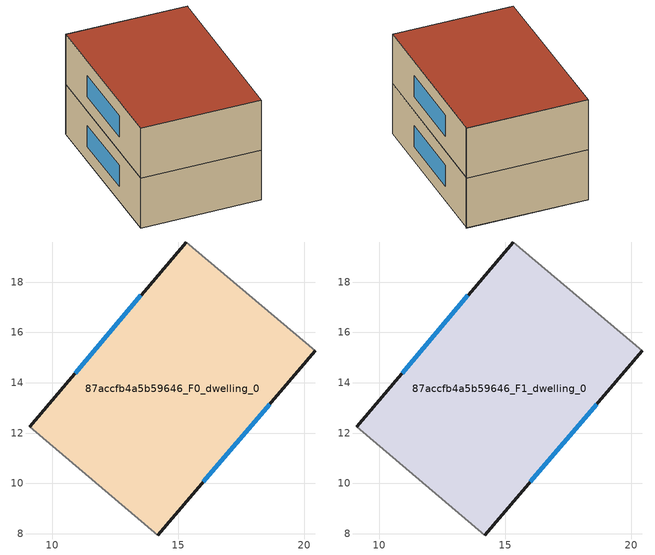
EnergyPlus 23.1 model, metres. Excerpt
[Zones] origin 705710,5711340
87accfb4a5b59646_F0_dwelling_0
 floor ground (EU_floor_Construction): 20.43,15.27 14.19,7.95 9.1,12.25 15.31,19.59 z0
 wall outside (EU_wall_Construction): 15.31,19.59 9.1,12.25 / 14.19,7.95 20.43,15.27 z0:3
 wall adiabatic (EU_wall_Construction): 20.43,15.27 15.31,19.59 / 9.1,12.25 14.19,7.95 z0:3
 window (EU_Window_Construction): 13.52,17.47 10.9,14.37 / 15.99,10.07 18.63,13.15 z0.87:2.13
87accfb4a5b59646_F1_dwelling_0
 floor to 87accfb4a5b59646_F0_dwelling_0 (EU_floor_Construction): 20.43,15.27 14.19,7.95 9.1,12.25 15.31,19.59 z3
 wall outside (EU_wall_Construction): 15.31,19.59 9.1,12.25 / 14.19,7.95 20.43,15.27 z3:6
 wall adiabatic (EU_wall_Construction): 20.43,15.27 15.31,19.59 / 9.1,12.25 14.19,7.95 z3:6
 window (EU_Window_Construction): 13.52,17.47 10.9,14.37 / 15.99,10.07 18.63,13.15 z3.87:5.13
 roof outside (EU_roof_Construction): 14.19,7.95 20.43,15.27 15.31,19.59 9.1,12.25 z6
shading: 9.11,12.26 14.19,7.95 / 20.45,15.25 15.3,19.6 z0:6
[Building]
EU S2 Campaign: North Axis=0; Terrain=City; Solar Distribution=FullExterior
[Site:Location]
London: Latitude=51.5; Longitude=-0.5; Time Zone=0; Elevation=25
[SizingPeriod:WeatherFileDays]
AnnualSizingPeriod: Begin Month=1; Begin Day of Month=1; End Month=12; End Day of Month=31; Day of Week for Start Day=Monday; Use Weather File Daylight Saving Period=No; Use Weather File Rain and Snow Indicators=No
[MATERIAL]
EU_InternalMass_Material: Roughness=MediumRough; Thickness=0.1; Conductivity=1; Density=1800; Specific Heat=900; Thermal Absorptance=0.9; Solar Absorptance=0.7; Visible Absorptance=0.7
[MATERIAL:NOMASS] Roughness=MediumRough; Thermal Absorptance=0.9; Solar Absorptance=0.7; Visible Absorptance=0.7
Name | Thermal Resistance
EU_wall_NoMass | 0.724719
EU_roof_NoMass | 2.98947
EU_floor_NoMass | 2.39157
[WINDOWMATERIAL:SIMPLEGLAZINGSYSTEM]
EU_Window_SimpleGlazing: UFactor=2.63425; Solar Heat Gain Coefficient=0.76; Visible Transmittance=0.76
[CONSTRUCTION]
EU_wall_Construction: EU_wall_NoMass
EU_roof_Construction: EU_roof_NoMass
EU_floor_Construction: EU_floor_NoMass
EU_Window_Construction: EU_Window_SimpleGlazing
EU_InternalMass_Construction: EU_InternalMass_Material
[ZONE] Type=1; Multiplier=1; Ceiling Height=autocalculate; Volume=192.699; Floor Area=autocalculate; Part of Total Floor Area=Yes
87accfb4a5b59646_F0_dwelling_0; 87accfb4a5b59646_F1_dwelling_0
[INTERNALMASS] Construction=EU_InternalMass_Construction; Surface Area=64.233
Name | Zone or ZoneList
87accfb4a5b59646_F0_dwelling_0_EU_InternalMass | 87accfb4a5b59646_F0_dwelling_0
87accfb4a5b59646_F1_dwelling_0_EU_InternalMass | 87accfb4a5b59646_F1_dwelling_0
[OTHEREQUIPMENT] Fuel Type=Electricity; Design Level Calculation Method=Watts/Area; Power per Zone Floor Area=1; Fraction Latent=0; Fraction Radiant=0; Fraction Lost=0; Carbon Dioxide Generation Rate=0; EndUse Subcategory=EU_Step8_InternalGains
Name | Zone or ZoneList or Space or SpaceList | Schedule
EU_Step8_InternalGain_87accfb4a5b59646_F0_dwelling_0_f000 | 87accfb4a5b59646_F0_dwelling_0 | EU_Step8_GainSchedule_87accfb4a5b59646_F0_dwelling_0_f000
EU_Step8_InternalGain_87accfb4a5b59646_F1_dwelling_0_f000 | 87accfb4a5b59646_F1_dwelling_0 | EU_Step8_GainSchedule_87accfb4a5b59646_F1_dwelling_0_f000
[ZONEVENTILATION:DESIGNFLOWRATE] Schedule=EU_AlwaysOn; Design Flow Rate Calculation Method=AirChanges/Hour; Air Changes per Hour=0.418135; Ventilation Type=Natural; Fan Pressure Rise=0; Fan Total Efficiency=1; Constant Term Coefficient=1; Temperature Term Coefficient=0; Velocity Term Coefficient=0; Velocity Squared Term Coefficient=0; Minimum Indoor Temperature=-100; Maximum Indoor Temperature=100; Delta Temperature=-100; Minimum Outdoor Temperature=-100; Maximum Outdoor Temperature=100; Maximum Wind Speed=40
Name | Zone or ZoneList or Space or SpaceList
EU_ConstantAir_87accfb4a5b59646_F0_dwelling_0 | 87accfb4a5b59646_F0_dwelling_0
EU_ConstantAir_87accfb4a5b59646_F1_dwelling_0 | 87accfb4a5b59646_F1_dwelling_0
[HVACTEMPLATE:THERMOSTAT] Constant Heating Setpoint=20; Constant Cooling Setpoint=50
EU_HeatOnly_87accfb4a5b59646_F0_dwelling_0; EU_HeatOnly_87accfb4a5b59646_F1_dwelling_0
[HVACTEMPLATE:ZONE:IDEALLOADSAIRSYSTEM] System Availability Schedule=EU_AlwaysOn; Maximum Heating Supply Air Temperature=50; Minimum Cooling Supply Air Temperature=13; Maximum Heating Supply Air Humidity Ratio=0.0156; Minimum Cooling Supply Air Humidity Ratio=0.0077; Heating Limit=NoLimit; Cooling Limit=NoLimit; Heating Availability Schedule=EU_AlwaysOn; Cooling Availability Schedule=EU_CoolingOff; Dehumidification Control Type=ConstantSensibleHeatRatio; Cooling Sensible Heat Ratio=0.7; Dehumidification Setpoint=60; Humidification Control Type=None; Humidification Setpoint=30; Outdoor Air Method=None; Outdoor Air Flow Rate per Person=0.00944; Outdoor Air Flow Rate per Zone Floor Area=0; Outdoor Air Flow Rate per Zone=0; Demand Controlled Ventilation Type=None; Outdoor Air Economizer Type=NoEconomizer; Heat Recovery Type=None; Sensible Heat Recovery Effectiveness=0.7; Latent Heat Recovery Effectiveness=0.65
Name | Template Thermostat
87accfb4a5b59646_F0_dwelling_0 | EU_HeatOnly_87accfb4a5b59646_F0_dwelling_0
87accfb4a5b59646_F1_dwelling_0 | EU_HeatOnly_87accfb4a5b59646_F1_dwelling_0
[SIZING:ZONE] Zone Cooling Design Supply Air Temperature Input Method=SupplyAirTemperature; Zone Cooling Design Supply Air Temperature=13; Zone Heating Design Supply Air Temperature Input Method=SupplyAirTemperature; Zone Heating Design Supply Air Temperature=50; Zone Cooling Design Supply Air Humidity Ratio=0.008; Zone Heating Design Supply Air Humidity Ratio=0.008; Cooling Design Air Flow Method=DesignDay; Cooling Design Air Flow Rate=0; Cooling Minimum Air Flow per Zone Floor Area=0.000762; Cooling Minimum Air Flow=0; Cooling Minimum Air Flow Fraction=0.2; Heating Design Air Flow Method=DesignDay; Heating Design Air Flow Rate=0; Heating Maximum Air Flow per Zone Floor Area=0.002032; Heating Maximum Air Flow=0.141576; Heating Maximum Air Flow Fraction=0.3; Account for Dedicated Outdoor Air System=No; Dedicated Outdoor Air System Control Strategy=NeutralSupplyAir; Dedicated Outdoor Air Low Setpoint Temperature for Design=autosize; Dedicated Outdoor Air High Setpoint Temperature for Design=autosize; Zone Load Sizing Method=Sensible Load Only No Latent Load; Zone Latent Cooling Design Supply Air Humidity Ratio Input Method=HumidityRatioDifference; Zone Cooling Design Supply Air Humidity Ratio Difference=0.005; Zone Latent Heating Design Supply Air Humidity Ratio Input Method=HumidityRatioDifference; Zone Humidification Design Supply Air Humidity Ratio Difference=0.005
87accfb4a5b59646_F0_dwelling_0; 87accfb4a5b59646_F1_dwelling_0
[SCHEDULE:CONSTANT]
Name | Hourly Value
EU_AlwaysOn | 1
EU_CoolingOff | 0
[SCHEDULE:FILE] Column Number=1; Rows to Skip at Top=0; Number of Hours of Data=8760; Column Separator=Comma; Interpolate to Timestep=No; Minutes per Item=60; Adjust Schedule for Daylight Savings=Yes
Name | File
EU_Step8_GainSchedule_87accfb4a5b59646_F0_dwelling_0_f000 | ../../schedules/87accfb4a5b59646/87accfb4a5b59646_F0_dwelling_0_f000_gain.csv
EU_Step8_GainSchedule_87accfb4a5b59646_F1_dwelling_0_f000 | ../../schedules/87accfb4a5b59646/87accfb4a5b59646_F1_dwelling_0_f000_gain.csv
